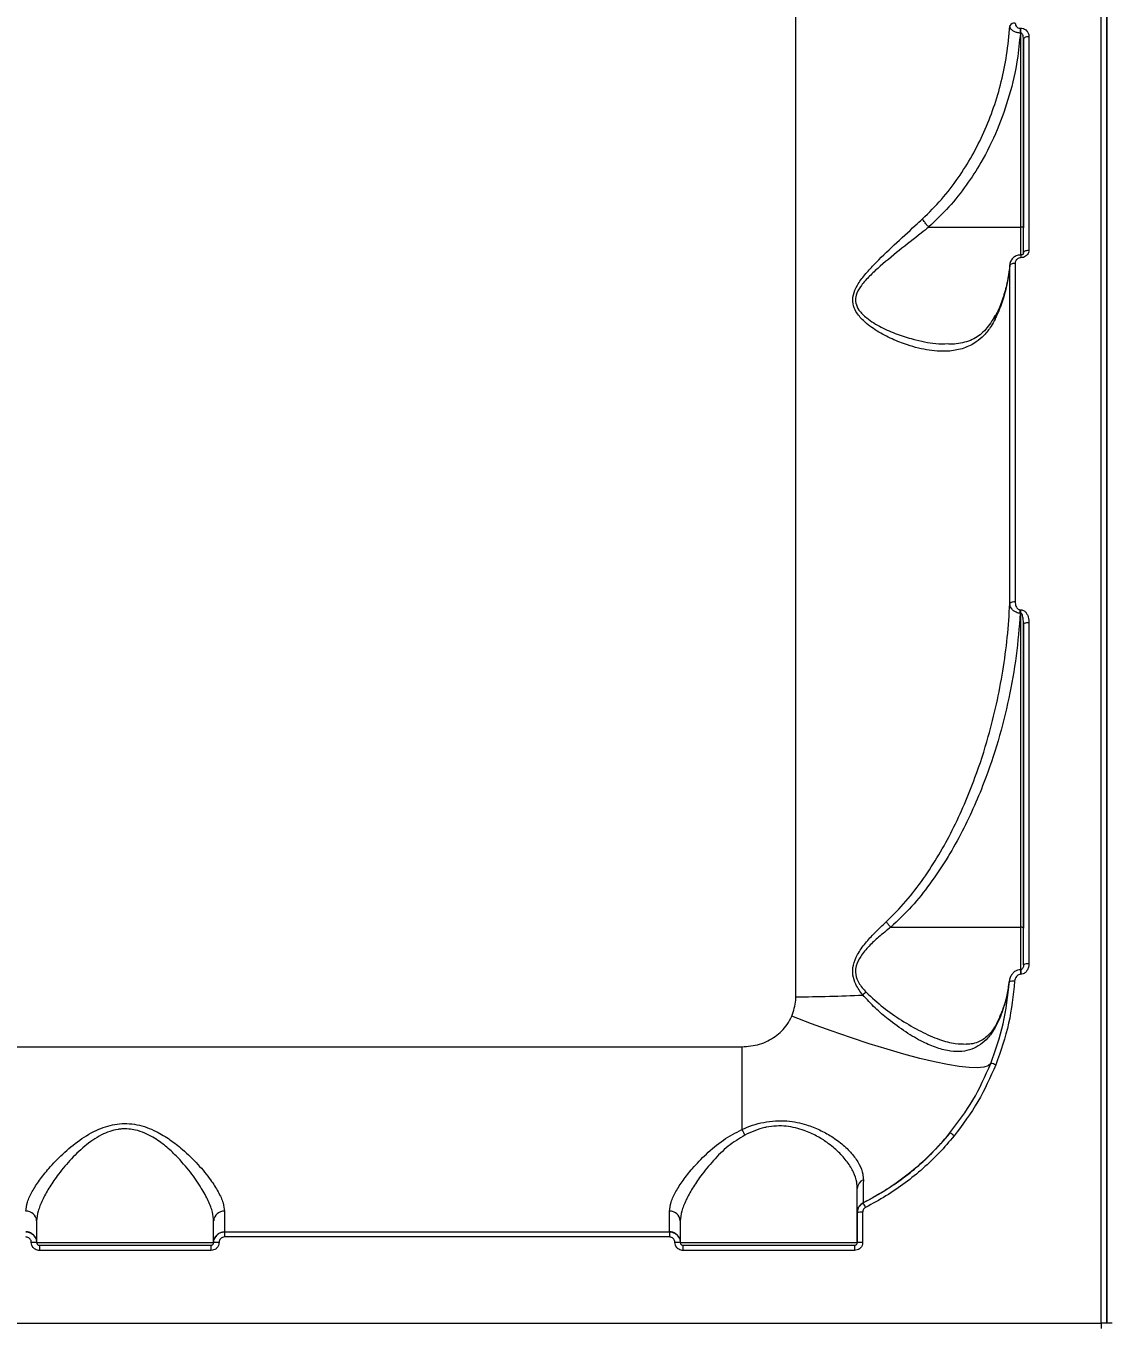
# Model space of a CAD drawing. Header units: millimetres. Extents: x -6431 to 4834, y -6422 to 4807.
# Drawn here: x 1677.2 to 1879.7, y -915.8 to -673.9 of the extents above; entities that cross this region are included whole.
import ezdxf

# ---------------------------------------------------------------- set-up
doc = ezdxf.new("R2010")
doc.units = ezdxf.units.MM
for name, color, linetype in [('DIKOM_ОБЪЕКТ', 7, 'Continuous'), ('DIKOM_РАЗМЕР_ЗОНА', 7, 'Continuous'), ('DIKOM_РАЗМЕР_ОБЪЕКТА', 7, 'Continuous')]:
    doc.layers.add(name, color=color, linetype=linetype)
doc.styles.add('style1', font='arial.ttf', dxfattribs={"width": 0.8})
doc.dimstyles.new('1-50', dxfattribs={"dimtxt": 300, "dimasz": 200, "dimexe": 100, "dimexo": 0, "dimgap": 100, "dimtad": 0, "dimdec": 0, "dimtxsty": 'style1', "dimcen": 0, "dimclrd": 7, "dimclre": 7, "dimadec": 1, "dimazin": 2, "dimtfac": 1, "dimtdec": 0, "dimtmove": 1, "dimatfit": 3, "dimfxl": 0, "dimlwd": 25, "dimlwe": 18, "dimarcsym": 0})

# ---------------------------------------------------------------- blocks, each defined once
blk = doc.blocks.new('*D13')
at = {"layer": 'Defpoints', "color": 0, "transparency": 16777216}
for p in [(-3965.6, 378.37), (3334.4, -1220.38), (3334.4, -3843.38)]:
    blk.add_point(p, dxfattribs=at)
at = {"layer": 'DIKOM_РАЗМЕР_ОБЪЕКТА', "color": 7, "lineweight": 18, "transparency": 16777216}
for p, q in [((-3965.6, 378.37), (-3965.6, -3943.38)), ((3334.4, -1220.38), (3334.4, -3943.38))]:
    blk.add_line(p, q, dxfattribs=at)
at = {"layer": 'DIKOM_РАЗМЕР_ОБЪЕКТА', "color": 7, "lineweight": 25, "transparency": 16777216}
for p, q in [((-3765.6, -3843.38), (-182.11, -3843.38)), ((3134.4, -3843.38), (731.83, -3843.38))]:
    blk.add_line(p, q, dxfattribs=at)
at = {"layer": 'DIKOM_РАЗМЕР_ОБЪЕКТА', "color": 7, "transparency": 16777216}
for points in [[(-3765.6, -3810.04), (-3765.6, -3876.71), (-3965.6, -3843.38)], [(3134.4, -3810.04), (3134.4, -3876.71), (3334.4, -3843.38)]]:
    blk.add_solid(points, dxfattribs=at)
at = {"layer": 'DIKOM_РАЗМЕР_ОБЪЕКТА', "color": 0, "transparency": 16777216, "insert": (274.86, -3843.38), "char_height": 300, "attachment_point": 5, "style": 'style1'}
blk.add_mtext('7300', dxfattribs=at)
blk = doc.blocks.new('*D16')
at = {"layer": 'Defpoints', "color": 0, "transparency": 16777216}
for p in [(-5966.57, 409.56), (4834.4, -963.9), (4834.4, -6224.88)]:
    blk.add_point(p, dxfattribs=at)
at = {"layer": 'DIKOM_РАЗМЕР_ЗОНА', "color": 7, "lineweight": 18, "transparency": 16777216}
for p, q in [((-5966.57, 409.56), (-5966.57, -6324.88)), ((4834.4, -963.9), (4834.4, -6324.88))]:
    blk.add_line(p, q, dxfattribs=at)
at = {"layer": 'DIKOM_РАЗМЕР_ЗОНА', "color": 7, "lineweight": 25, "transparency": 16777216}
for p, q in [((-5766.57, -6224.88), (924.42, -6224.88)), ((4634.4, -6224.88), (2004.2, -6224.88))]:
    blk.add_line(p, q, dxfattribs=at)
at = {"layer": 'DIKOM_РАЗМЕР_ЗОНА', "color": 7, "transparency": 16777216}
for points in [[(-5766.57, -6191.54), (-5766.57, -6258.21), (-5966.57, -6224.88)], [(4634.4, -6191.54), (4634.4, -6258.21), (4834.4, -6224.88)]]:
    blk.add_solid(points, dxfattribs=at)
at = {"layer": 'DIKOM_РАЗМЕР_ЗОНА', "color": 0, "transparency": 16777216, "insert": (1464.31, -6224.88), "char_height": 300, "attachment_point": 5, "style": 'style1'}
blk.add_mtext('10800', dxfattribs=at)

msp = doc.modelspace()

# ---------------------------------------------------------------- linework, layer by layer
at = {"layer": 'DIKOM_ОБЪЕКТ', "color": 7, "linetype": 'Continuous', "lineweight": 15}
for p, q in [((1862.61, -674.37), (1862.71, -674.37)), ((1862.61, -675.27), (1862.61, -674.37)), ((1862.71, -675.27), (1862.71, -674.37)), ((1862.71, -675.27), (1862.61, -675.27)), ((1862.71, -711.43), (1862.71, -675.27)), ((1863.21, -716.23), (1863.21, -676.46)), ((1863.21, -676.46), (1863.21, -711.59)), ((1864.21, -675.89), (1864.21, -715.75)), ((1878.71, -677.35), (1878.71, -678.35)), ((1878.71, -678.35), (1878.71, -696.35)), ((1845.55, -711.43), (1862.71, -711.43)), ((1862.71, -716.63), (1862.71, -711.43)), ((1863.21, -716.33), (1863.21, -712.28)), ((1878.71, -712.28), (1878.71, -714.53)), ((1878.71, -712.3), (1878.71, -721.26)), ((1878.71, -714.53), (1878.71, -721.28)), ((1861.65, -718.14), (1861.65, -781.31)), ((1862.71, -716.64), (1862.68, -716.64)), ((1862.68, -716.64), (1862.68, -717.17)), ((1862.71, -717.17), (1862.68, -717.17)), ((1862.71, -716.64), (1862.71, -717.17)), ((1863.21, -716.23), (1863.21, -716.2)), ((1860.65, -781.61), (1860.65, -718.58)), ((1849.11, -733.17), (1849.31, -733.18)), ((1878.71, -804.23), (1878.71, -738.89)), ((1862.59, -782.79), (1862.71, -782.79)), ((1862.59, -783.43), (1862.59, -782.79)), ((1862.71, -783.43), (1862.59, -783.43)), ((1862.71, -783.43), (1862.71, -782.79)), ((1862.71, -841.96), (1862.71, -783.43)), ((1863.21, -848.95), (1863.21, -785.47)), ((1863.21, -785.47), (1863.21, -842.12)), ((1864.21, -785.15), (1864.21, -848.79)), ((1878.71, -803.24), (1878.71, -804.24)), ((1878.71, -804.24), (1878.71, -822.24)), ((1838.46, -841.96), (1862.71, -841.96)), ((1862.71, -849.93), (1862.71, -841.96)), ((1878.71, -842.81), (1878.71, -845.06)), ((1878.71, -842.83), (1878.71, -851.79)), ((1878.71, -845.06), (1878.71, -851.81)), ((1862.71, -849.9), (1862.62, -849.9)), ((1862.62, -849.9), (1862.62, -850.75)), ((1862.71, -850.75), (1862.62, -850.75)), ((1862.71, -849.9), (1862.71, -850.75)), ((1863.21, -848.95), (1863.21, -848.92)), ((1860.53, -851.98), (1860.37, -853)), ((1460.71, -864.27), (1810.71, -864.27)), ((1810.71, -864.27), (1810.71, -879.68)), ((1878.71, -871.91), (1878.71, -891.86)), ((1878.71, -915.77), (1878.71, -873.08)), ((1679.21, -896.72), (1679.21, -900.77)), ((1679.21, -896.72), (1679.21, -900.77)), ((1714.21, -894.91), (1714.21, -898.77)), ((1797.21, -898.77), (1797.21, -894.91)), ((1799.21, -896.72), (1799.21, -900.77)), ((1799.21, -896.72), (1799.21, -900.77)), ((1832.21, -895.14), (1832.21, -900.77)), ((1832.21, -900.77), (1832.21, -895.15)), ((1833.21, -895.1), (1833.21, -900.73)), ((1714.21, -898.77), (1714.21, -899.72)), ((1714.21, -898.77), (1797.21, -898.77)), ((1797.21, -898.77), (1797.21, -899.72)), ((1679.21, -900.72), (1679.21, -900.72)), ((1679.21, -900.72), (1679.21, -900.77)), ((1679.21, -900.77), (1679.21, -900.77)), ((1679.71, -901.27), (1679.71, -902.23)), ((1679.71, -901.27), (1711.71, -901.27)), ((1711.71, -901.27), (1711.71, -902.23)), ((1797.21, -899.72), (1714.21, -899.72)), ((1799.21, -900.72), (1799.21, -900.72)), ((1799.21, -900.72), (1799.21, -900.77)), ((1799.21, -900.77), (1799.21, -900.77)), ((1799.71, -901.26), (1799.71, -902.23)), ((1799.71, -901.26), (1831.71, -901.26)), ((1831.71, -901.26), (1831.71, -902.23)), ((1711.71, -902.23), (1679.71, -902.23)), ((1831.71, -902.23), (1799.71, -902.23)), ((1393.71, -915.76), (1877.71, -915.76)), ((1877.71, -915.76), (1877.71, -916.77)), ((1878.71, -915.79), (1878.71, -915.76))]:
    msp.add_line(p, q, dxfattribs=at)
at = {"layer": 'DIKOM_ОБЪЕКТ', "color": 7, "linetype": 'Continuous', "lineweight": 15, "flags": 128}
for points in [[(1820.76, -854.92), (1820.76, -843.46), (1820.76, -832.06), (1820.76, -820.74), (1820.76, -809.51), (1820.76, -798.37), (1820.76, -787.35), (1820.76, -776.45), (1820.76, -765.68), (1820.76, -755.05), (1820.76, -744.58), (1820.76, -734.26), (1820.76, -724.11), (1820.76, -714.14), (1820.76, -704.36), (1820.76, -694.78), (1820.76, -685.4), (1820.76, -676.24), (1820.76, -667.3)], [(1877.71, -915.76), (1877.71, -903.58), (1877.71, -891.4), (1877.71, -879.24), (1877.71, -867.12), (1877.71, -855.04), (1877.71, -843.01), (1877.71, -831.04), (1877.71, -819.15), (1877.71, -807.34), (1877.71, -795.62), (1877.71, -784), (1877.71, -772.49), (1877.71, -761.11), (1877.71, -749.85), (1877.71, -738.74), (1877.71, -727.78), (1877.71, -716.97), (1877.71, -706.34), (1877.71, -695.88), (1877.71, -685.61), (1877.71, -675.53), (1877.71, -665.66)], [(1878.71, -666.26), (1878.71, -676.11), (1878.71, -686.16), (1878.71, -696.41), (1878.71, -706.84), (1878.71, -717.45), (1878.71, -728.23), (1878.71, -739.17), (1878.71, -750.25), (1878.71, -761.48), (1878.71, -772.84), (1878.71, -784.31), (1878.71, -795.91), (1878.71, -807.6), (1878.71, -819.38), (1878.71, -831.25), (1878.71, -843.19), (1878.71, -855.19), (1878.71, -867.24), (1878.71, -879.33), (1878.71, -891.46), (1878.71, -903.61), (1878.71, -915.76)], [(1878.71, -915.76), (1878.71, -903.61), (1878.71, -891.46), (1878.71, -879.33), (1878.71, -867.24), (1878.71, -855.19), (1878.71, -843.19), (1878.71, -831.25), (1878.71, -819.38), (1878.71, -807.6), (1878.71, -795.91), (1878.71, -784.31), (1878.71, -772.84), (1878.71, -761.48), (1878.71, -750.25), (1878.71, -739.17), (1878.71, -728.23), (1878.71, -717.45), (1878.71, -706.84), (1878.71, -696.41), (1878.71, -686.16), (1878.71, -676.11), (1878.71, -666.26)], [(1863.21, -676.46), (1863.23, -676.35), (1863.29, -676.24), (1863.38, -676.15), (1863.5, -676.06), (1863.65, -675.99), (1863.83, -675.93), (1864.02, -675.9), (1864.21, -675.89)], [(1863.21, -711.58), (1863.2, -711.56), (1863.17, -711.53), (1863.13, -711.5), (1863.06, -711.47), (1862.99, -711.45), (1862.9, -711.44), (1862.81, -711.43), (1862.71, -711.43)], [(1863.21, -716.23), (1863.23, -716.14), (1863.29, -716.05), (1863.38, -715.96), (1863.5, -715.89), (1863.65, -715.83), (1863.83, -715.79), (1864.02, -715.76), (1864.21, -715.75)], [(1860.65, -718.58), (1860.68, -718.49), (1860.75, -718.41), (1860.85, -718.33), (1860.97, -718.27), (1861.12, -718.21), (1861.28, -718.17), (1861.46, -718.15), (1861.65, -718.14)], [(1878.71, -752.72), (1878.71, -754.27), (1878.71, -755.59), (1878.71, -756.61), (1878.71, -757.32), (1878.71, -757.68), (1878.71, -757.68), (1878.71, -757.32), (1878.71, -756.61), (1878.71, -755.59), (1878.71, -754.28), (1878.71, -752.73), (1878.71, -751), (1878.71, -749.15), (1878.71, -747.25), (1878.71, -745.37), (1878.71, -743.57), (1878.71, -741.93), (1878.71, -740.49), (1878.71, -739.31), (1878.71, -738.44), (1878.71, -737.91), (1878.71, -737.73), (1878.71, -737.91), (1878.71, -738.44), (1878.71, -739.31), (1878.71, -740.49), (1878.71, -741.92), (1878.71, -743.57), (1878.71, -745.37), (1878.71, -747.25), (1878.71, -749.15), (1878.71, -751), (1878.71, -752.72)], [(1863.21, -785.47), (1863.23, -785.41), (1863.29, -785.35), (1863.38, -785.29), (1863.5, -785.25), (1863.65, -785.21), (1863.83, -785.18), (1864.02, -785.16), (1864.21, -785.15)], [(1863.21, -842.12), (1863.2, -842.09), (1863.17, -842.06), (1863.13, -842.03), (1863.06, -842.01), (1862.99, -841.99), (1862.9, -841.97), (1862.81, -841.96), (1862.71, -841.96)], [(1863.21, -849), (1863.21, -848.78), (1863.21, -847.52), (1863.21, -846.25), (1863.21, -845.06), (1863.21, -844.05), (1863.21, -843.31), (1863.21, -842.89), (1863.21, -842.81)], [(1857.1, -867.38), (1856.63, -867.8), (1855.79, -868.06), (1854.59, -868.17), (1853.06, -868.13), (1851.2, -867.93), (1849.03, -867.57), (1846.58, -867.07), (1843.86, -866.43), (1840.91, -865.64), (1837.75, -864.73), (1834.41, -863.69), (1830.94, -862.55), (1827.35, -861.3), (1823.69, -859.97), (1820, -858.57)], [(1712.21, -900.77), (1712.21, -900.7), (1712.21, -900.51), (1712.21, -900.19), (1712.21, -899.74), (1712.21, -899.17), (1712.21, -898.47), (1712.21, -897.65), (1712.21, -896.72)], [(1679.21, -900.77), (1679.39, -900.77), (1679.94, -900.77), (1680.84, -900.77), (1682.08, -900.77), (1683.61, -900.77), (1685.42, -900.77), (1687.46, -900.77), (1689.68, -900.77), (1692.04, -900.77), (1694.48, -900.77), (1696.94, -900.77), (1699.38, -900.77), (1701.74, -900.77), (1703.96, -900.77), (1706, -900.77), (1707.81, -900.77), (1709.34, -900.77), (1710.58, -900.77), (1711.48, -900.77), (1712.03, -900.77), (1712.21, -900.77)], [(1799.21, -900.77), (1799.39, -900.77), (1799.94, -900.77), (1800.84, -900.77), (1802.08, -900.77), (1803.62, -900.77), (1805.42, -900.77), (1807.46, -900.77), (1809.68, -900.77), (1812.04, -900.77), (1814.48, -900.77), (1816.94, -900.77), (1819.38, -900.77), (1821.74, -900.77), (1823.96, -900.77), (1826, -900.77), (1827.81, -900.77), (1829.34, -900.77), (1830.58, -900.77), (1831.48, -900.77), (1832.03, -900.77), (1832.21, -900.77)]]:
    msp.add_lwpolyline(points, dxfattribs=at)
at = {"layer": 'DIKOM_ОБЪЕКТ', "color": 7, "linetype": 'Continuous', "lineweight": 15}
for centre, radius, start, end in [((1861.5, -674.32), 0.929, 80.7156, 155.8876), ((1861.45, -782.45), 1.16, 79.9365, 133.4457), ((1863.97, -850.46), 1.68, 81.6975, 116.704), ((1861.2, -853.99), 1.97, 79.8964, 109.2945), ((1820.88, -618.62), 236.31, 269.9714, 272.9981), ((1837.39, -859.01), 6.06, 125.6328, 133.2815), ((1856.95, -869.75), 2.38, 62.9065, 86.2596), ((1804.34, -883.63), 7.5, 22.8439, 31.8385), ((1847.86, -883.46), 3.54, 47.1811, 62.5823), ((1833.97, -890.72), 1.76, 111.1463, 178.1654), ((1834.21, -895.15), 2, 116.8738, 180.0026), ((1825.17, -898.3), 9.52, 25.4713, 31.207), ((1677.3, -896.82), 1.91, 3.0351, 92.7547), ((1714.12, -896.82), 1.91, 87.2453, 176.9649), ((1797.3, -896.82), 1.91, 3.0463, 92.7503), ((1832.96, -899.97), 4.87, 87.0664, 98.8574), ((1677.21, -900.76), 2, 21.4789, 90.0134), ((1714.21, -900.77), 2, 90.0133, 162.7617), ((1797.21, -900.76), 2, 21.4731, 90.0192), ((1678.46, -907.27), 6.55, 83.4256, 92.1912), ((1712.96, -907.28), 6.55, 87.8119, 96.5702), ((1798.46, -907.28), 6.55, 83.4298, 92.1881), ((1832.96, -907.27), 6.55, 87.8088, 96.5744), ((1877.97, -1010.78), 95.01, 89.5551, 90.158), ((1879.45, -1010.74), 94.98, 89.8418, 90.445)]:
    msp.add_arc(centre, radius, start, end, dxfattribs=at)
for points, knots in [([(1844.37, -709.92), (1845.57, -708.73), (1848, -706.34), (1851.05, -702.35), (1853.69, -698.14), (1855.89, -693.75), (1857.71, -689.13), (1859.13, -684.33), (1860.18, -679.24), (1860.49, -675.76), (1860.65, -673.94)], [0, 0, 0, 0, 0.123686, 0.248895, 0.368956, 0.490743, 0.612546, 0.738057, 0.863571, 1, 1, 1, 1]), ([(1862.61, -675.27), (1862.51, -675.26), (1862.21, -675.24), (1861.72, -675.12), (1861.19, -674.86), (1860.8, -674.48), (1860.67, -674.15), (1860.66, -673.97), (1860.65, -673.94)], [0, 0, 0, 0, 0.089177, 0.293626, 0.489582, 0.716354, 0.954575, 1, 1, 1, 1]), ([(1861.65, -673.4), (1861.67, -673.54), (1861.69, -673.79), (1861.9, -674.09), (1862.16, -674.28), (1862.41, -674.36), (1862.56, -674.37), (1862.61, -674.37)], [0, 0, 0, 0, 0.302588, 0.534693, 0.72553, 0.917159, 1, 1, 1, 1]), ([(1862.71, -674.37), (1862.78, -674.37), (1863.02, -674.38), (1863.42, -674.52), (1863.83, -674.83), (1864.14, -675.3), (1864.19, -675.68), (1864.21, -675.89)], [0, 0, 0, 0, 0.079667, 0.275737, 0.470762, 0.710542, 1, 1, 1, 1]), ([(1862.61, -675.27), (1862.44, -676.93), (1862.06, -680.83), (1860.67, -686.89), (1858.42, -693.32), (1855.66, -698.91), (1852.57, -703.7), (1849.36, -707.77), (1846.82, -710.21), (1845.55, -711.42)], [0, 0, 0, 0, 0.12341, 0.290339, 0.457786, 0.624612, 0.746547, 0.873295, 1, 1, 1, 1]), ([(1863.21, -676.46), (1863.2, -676.3), (1863.19, -676.02), (1863.09, -675.66), (1862.98, -675.44), (1862.87, -675.33), (1862.79, -675.28), (1862.73, -675.27), (1862.71, -675.27)], [0, 0, 0, 0, 0.35093, 0.618253, 0.802882, 0.879325, 0.949245, 1, 1, 1, 1]), ([(1857.89, -728.58), (1857.65, -729.04), (1857.06, -730.18), (1855.89, -731.64), (1854.23, -733.08), (1852.09, -734.12), (1849.16, -734.7), (1845.62, -734.54), (1841.98, -733.62), (1838.68, -732.36), (1835.86, -730.9), (1833.54, -729.17), (1831.99, -727.42), (1831.3, -725.75), (1831.37, -724.01), (1832.22, -722.16), (1833.59, -720.31), (1835.91, -717.8), (1839.08, -714.74), (1842.18, -711.93), (1843.92, -710.33), (1844.37, -709.92)], [0, 0, 0, 0, 0.031142, 0.075916, 0.120718, 0.182985, 0.245348, 0.331385, 0.417554, 0.477806, 0.538166, 0.598113, 0.638406, 0.667099, 0.696208, 0.728673, 0.767249, 0.805992, 0.888587, 0.97125, 1, 1, 1, 1]), ([(1845.55, -711.42), (1845.39, -711.26), (1845.08, -710.94), (1844.71, -710.46), (1844.48, -710.12), (1844.4, -709.97), (1844.37, -709.92)], [0, 0, 0, 0, 0.325307, 0.650544, 0.892523, 1, 1, 1, 1]), ([(1845.55, -711.43), (1845.08, -711.8), (1843.26, -713.24), (1840.02, -715.77), (1836.7, -718.52), (1834.26, -720.76), (1832.82, -722.41), (1831.95, -724), (1831.85, -725.07), (1832.01, -726.01), (1832.57, -727.14), (1834.23, -728.68), (1836.65, -730.2), (1839.61, -731.46), (1843.05, -732.5), (1846.27, -733.23), (1848.36, -733.19), (1849.11, -733.17)], [0, 0, 0, 0, 0.041065, 0.158302, 0.275443, 0.328816, 0.381918, 0.42459, 0.455839, 0.462006, 0.499416, 0.553917, 0.638431, 0.723507, 0.80846, 0.931256, 1, 1, 1, 1]), ([(1845.55, -711.42), (1845.55, -711.42), (1845.55, -711.42), (1845.55, -711.43), (1845.55, -711.43), (1845.55, -711.43)], [0, 0, 0, 0, 0.263034, 0.670855, 1, 1, 1, 1]), ([(1864.21, -715.75), (1864.2, -715.89), (1864.17, -716.17), (1863.96, -716.58), (1863.62, -716.9), (1863.19, -717.12), (1862.87, -717.15), (1862.71, -717.17)], [0, 0, 0, 0, 0.189028, 0.404545, 0.606892, 0.803372, 1, 1, 1, 1]), ([(1862.68, -716.66), (1862.63, -716.65), (1862.35, -716.63), (1861.81, -716.79), (1861.18, -717.21), (1860.78, -717.84), (1860.6, -718.35), (1860.65, -718.61), (1860.65, -718.61)], [0, 0, 0, 0, 0.041942, 0.271779, 0.507308, 0.748582, 0.994469, 1, 1, 1, 1]), ([(1862.68, -717.17), (1862.57, -717.18), (1862.35, -717.2), (1862.06, -717.35), (1861.83, -717.57), (1861.68, -717.85), (1861.66, -718.05), (1861.65, -718.14)], [0, 0, 0, 0, 0.195124, 0.390122, 0.593283, 0.811086, 1, 1, 1, 1]), ([(1863.19, -716.26), (1863.19, -716.31), (1863.19, -716.39), (1863.08, -716.52), (1862.95, -716.6), (1862.82, -716.64), (1862.7, -716.65), (1862.63, -716.64), (1862.6, -716.63)], [0, 0, 0, 0, 0.305218, 0.539162, 0.695779, 0.815742, 0.92171, 1, 1, 1, 1]), ([(1860.65, -718.58), (1860.43, -720.16), (1860.01, -723.28), (1858.82, -726.59), (1858.02, -728.3), (1857.89, -728.58)], [0, 0, 0, 0, 0.466532, 0.915009, 1, 1, 1, 1]), ([(1860.65, -718.46), (1860.64, -718.54), (1860.6, -719.58), (1860.23, -721.56), (1859.49, -724.37), (1858.71, -726.54), (1858.08, -727.73), (1857.92, -728.03)], [0, 0, 0, 0, 0.025569, 0.317701, 0.609849, 0.901184, 1, 1, 1, 1]), ([(1857.84, -727.92), (1857.79, -728.01), (1857.51, -728.65), (1856.86, -729.63), (1855.91, -730.82), (1854.83, -731.77), (1853.66, -732.47), (1852.24, -732.95), (1850.78, -733.25), (1849.76, -733.27), (1849.29, -733.28)], [0, 0, 0, 0, 0.02265, 0.155391, 0.291781, 0.431734, 0.575705, 0.727141, 0.875509, 1, 1, 1, 1]), ([(1857.89, -728.58), (1857.89, -728.56), (1857.86, -728.39), (1857.86, -728.2), (1857.95, -728.08), (1857.97, -728.06)], [0, 0, 0, 0, 0.105191, 0.848991, 1, 1, 1, 1]), ([(1837.61, -840.96), (1838.87, -839.71), (1841.39, -837.19), (1844.59, -832.95), (1847.46, -828.51), (1850.84, -822.29), (1853.99, -814.94), (1856.55, -807.02), (1858.22, -800.37), (1859.4, -794.19), (1860.26, -787.93), (1860.52, -783.72), (1860.65, -781.61)], [0, 0, 0, 0, 0.080302, 0.161566, 0.242141, 0.322739, 0.486605, 0.610398, 0.70721, 0.804024, 0.902014, 1, 1, 1, 1]), ([(1862.59, -783.43), (1862.37, -786.08), (1861.95, -791.4), (1860.54, -799.35), (1858.56, -807.25), (1855.68, -815.79), (1852.37, -823.18), (1848.83, -829.42), (1845.8, -833.91), (1842.42, -838.18), (1839.78, -840.69), (1838.45, -841.96)], [0, 0, 0, 0, 0.124577, 0.249156, 0.376417, 0.503665, 0.667721, 0.751086, 0.834427, 0.916782, 1, 1, 1, 1]), ([(1862.59, -783.43), (1862.46, -783.42), (1862.19, -783.4), (1861.76, -783.25), (1861.32, -782.99), (1860.91, -782.54), (1860.69, -782.05), (1860.66, -781.72), (1860.65, -781.61)], [0, 0, 0, 0, 0.113274, 0.247097, 0.420388, 0.607358, 0.880117, 1, 1, 1, 1]), ([(1861.65, -781.31), (1861.67, -781.59), (1861.71, -781.99), (1861.95, -782.44), (1862.17, -782.65), (1862.39, -782.77), (1862.53, -782.78), (1862.59, -782.79)], [0, 0, 0, 0, 0.437077, 0.628867, 0.790915, 0.90607, 1, 1, 1, 1]), ([(1862.71, -782.79), (1862.81, -782.8), (1863.03, -782.82), (1863.38, -783.01), (1863.73, -783.36), (1864.08, -784.03), (1864.2, -784.67), (1864.21, -785.1), (1864.21, -785.15)], [0, 0, 0, 0, 0.092807, 0.20619, 0.369282, 0.572424, 0.94716, 1, 1, 1, 1]), ([(1863.21, -785.47), (1863.2, -785.1), (1863.18, -784.58), (1863.06, -783.95), (1862.95, -783.64), (1862.84, -783.49), (1862.77, -783.44), (1862.73, -783.43), (1862.71, -783.43), (1862.71, -783.43)], [0, 0, 0, 0, 0.502868, 0.721952, 0.872205, 0.951465, 0.975753, 0.996182, 1, 1, 1, 1]), ([(1833.24, -854.6), (1832.76, -853.96), (1831.94, -852.85), (1831.29, -850.9), (1831.39, -848.93), (1832.27, -846.89), (1833.7, -844.91), (1835.54, -842.9), (1836.89, -841.64), (1837.61, -840.96)], [0, 0, 0, 0, 0.150784, 0.262532, 0.375811, 0.504342, 0.659842, 0.816015, 1, 1, 1, 1]), ([(1838.45, -841.96), (1838.3, -841.8), (1838.03, -841.5), (1837.76, -841.16), (1837.64, -840.99), (1837.61, -840.96)], [0, 0, 0, 0, 0.4994, 0.907308, 1, 1, 1, 1]), ([(1838.46, -841.96), (1837.7, -842.57), (1836.3, -843.68), (1834.37, -845.46), (1832.88, -847.21), (1831.98, -848.93), (1831.85, -850.14), (1831.98, -851.22), (1832.51, -852.57), (1833.37, -853.53), (1833.86, -854.09)], [0, 0, 0, 0, 0.192064, 0.351181, 0.509486, 0.634433, 0.718647, 0.742085, 0.849593, 1, 1, 1, 1]), ([(1838.45, -841.96), (1838.45, -841.96), (1838.46, -841.96), (1838.46, -841.96), (1838.46, -841.96), (1838.46, -841.96)], [0, 0, 0, 0, 0.299655, 0.671899, 1, 1, 1, 1]), ([(1864.21, -848.79), (1864.2, -848.99), (1864.16, -849.44), (1863.91, -850.03), (1863.53, -850.46), (1863.13, -850.7), (1862.85, -850.73), (1862.71, -850.75)], [0, 0, 0, 0, 0.226794, 0.491993, 0.695961, 0.84775, 1, 1, 1, 1]), ([(1862.62, -849.92), (1862.45, -849.93), (1862.06, -849.95), (1861.52, -850.23), (1861.04, -850.7), (1860.68, -851.35), (1860.54, -851.92), (1860.54, -852.25), (1860.54, -852.3)], [0, 0, 0, 0, 0.148728, 0.324984, 0.508504, 0.718367, 0.956372, 1, 1, 1, 1]), ([(1862.62, -850.75), (1862.56, -850.75), (1862.4, -850.76), (1862.13, -850.89), (1861.84, -851.15), (1861.62, -851.56), (1861.57, -851.89), (1861.54, -852.05)], [0, 0, 0, 0, 0.10333, 0.262462, 0.46113, 0.728165, 1, 1, 1, 1]), ([(1863.21, -848.95), (1863.21, -848.96), (1863.22, -849.16), (1863.14, -849.47), (1862.96, -849.76), (1862.82, -849.88), (1862.74, -849.9), (1862.7, -849.9), (1862.68, -849.9), (1862.67, -849.9)], [0, 0, 0, 0, 0.027843, 0.498755, 0.763278, 0.896154, 0.94891, 0.981325, 1, 1, 1, 1]), ([(1857.1, -867.38), (1857.97, -864.93), (1859.73, -859.98), (1860.27, -854.77), (1860.55, -852.13)], [0, 0, 0, 0, 0.49374, 1, 1, 1, 1]), ([(1861.54, -852.05), (1861.27, -854.68), (1860.72, -860), (1858.93, -865.07), (1858.03, -867.64)], [0, 0, 0, 0, 0.493793, 1, 1, 1, 1]), ([(1860.55, -852.13), (1860.36, -853.29), (1859.99, -855.63), (1859.15, -857.89), (1858.72, -859.02)], [0, 0, 0, 0, 0.497314, 1, 1, 1, 1]), ([(1860.37, -853), (1860.31, -853.41), (1860.11, -854.76), (1859.58, -856.66), (1858.98, -858.12), (1858.75, -858.68)], [0, 0, 0, 0, 0.213801, 0.699123, 1, 1, 1, 1]), ([(1820, -858.57), (1820.33, -857.58), (1820.69, -856.5), (1820.76, -855.26), (1820.76, -855.04), (1820.76, -854.92)], [0, 0, 0, 0, 0.821747, 0.907866, 1, 1, 1, 1]), ([(1858.72, -859.02), (1858.41, -859.71), (1857.77, -861.08), (1856.56, -862.69), (1855.18, -863.92), (1853.55, -864.78), (1851.7, -865.19), (1849.53, -865.13), (1847.11, -864.54), (1844.31, -863.35), (1841.25, -861.58), (1838.26, -859.38), (1835.51, -857.09), (1833.99, -855.43), (1833.24, -854.6)], [0, 0, 0, 0, 0.067771, 0.13557, 0.206321, 0.277107, 0.35689, 0.436719, 0.528956, 0.621245, 0.729147, 0.837084, 0.918595, 1, 1, 1, 1]), ([(1833.86, -854.09), (1834.92, -855.07), (1837.04, -857.05), (1840.56, -859.41), (1844.07, -861.48), (1847.43, -862.92), (1850.26, -863.73), (1851.84, -863.74), (1852.51, -863.74)], [0, 0, 0, 0, 0.172485, 0.345307, 0.531618, 0.717824, 0.880417, 1, 1, 1, 1]), ([(1810.71, -864.27), (1811.82, -864.17), (1814.03, -863.98), (1816.98, -862.46), (1818.99, -860.54), (1819.73, -859.08), (1820, -858.57)], [0, 0, 0, 0, 0.288566, 0.571637, 0.847038, 1, 1, 1, 1]), ([(1858.78, -858.68), (1858.58, -859.14), (1858.16, -860.08), (1857.4, -861.23), (1856.57, -862.2), (1855.67, -862.93), (1854.64, -863.46), (1853.6, -863.76), (1852.82, -863.78), (1852.5, -863.79)], [0, 0, 0, 0, 0.127157, 0.261852, 0.403519, 0.549431, 0.704784, 0.879622, 1, 1, 1, 1]), ([(1858.79, -858.7), (1858.78, -858.72), (1858.73, -858.8), (1858.72, -858.92), (1858.72, -859.01), (1858.72, -859.02)], [0, 0, 0, 0, 0.227365, 0.858326, 1, 1, 1, 1]), ([(1849.49, -880.32), (1850.99, -878.33), (1854.03, -874.3), (1856.07, -869.71), (1857.1, -867.38)], [0, 0, 0, 0, 0.494165, 1, 1, 1, 1]), ([(1858.03, -867.64), (1857, -869.96), (1854.92, -874.66), (1851.83, -878.78), (1850.27, -880.87)], [0, 0, 0, 0, 0.494171, 1, 1, 1, 1]), ([(1677.21, -894.91), (1677.27, -894.37), (1677.4, -893.26), (1678.32, -891.28), (1679.67, -889.15), (1681.55, -886.79), (1684.01, -884.21), (1687.08, -881.64), (1690.5, -879.6), (1693.61, -878.65), (1696.06, -878.52), (1697.93, -878.74), (1699.77, -879.26), (1701.88, -880.17), (1704.13, -881.56), (1706.77, -883.64), (1709.38, -886.21), (1711.59, -888.91), (1713.13, -891.33), (1714.04, -893.32), (1714.16, -894.41), (1714.21, -894.91)], [0, 0, 0, 0, 0.054582, 0.111031, 0.165946, 0.222014, 0.289072, 0.357962, 0.422674, 0.477403, 0.50475, 0.533099, 0.562354, 0.592383, 0.639889, 0.688585, 0.759283, 0.83206, 0.890159, 0.949868, 1, 1, 1, 1]), ([(1712.21, -896.72), (1712.16, -896.19), (1712.06, -895.06), (1711.26, -892.98), (1709.9, -890.46), (1707.93, -887.62), (1705.64, -884.95), (1703.26, -882.73), (1701.27, -881.28), (1699.36, -880.3), (1697.43, -879.64), (1695.7, -879.5), (1694.08, -879.69), (1692.79, -880.02), (1690.6, -880.96), (1688.01, -882.8), (1685.28, -885.48), (1683.1, -888.16), (1681.41, -890.66), (1680.22, -892.87), (1679.39, -894.95), (1679.27, -896.12), (1679.21, -896.72)], [0, 0, 0, 0, 0.050715, 0.109916, 0.170724, 0.242652, 0.316474, 0.363749, 0.411988, 0.440045, 0.468859, 0.510098, 0.521085, 0.546817, 0.573408, 0.636933, 0.704613, 0.77415, 0.830252, 0.887329, 0.94288, 1, 1, 1, 1]), ([(1797.21, -894.91), (1797.27, -894.37), (1797.4, -893.26), (1798.32, -891.28), (1799.67, -889.16), (1801.54, -886.79), (1804.02, -884.22), (1807.03, -881.61), (1809.52, -880.3), (1810.71, -879.68)], [0, 0, 0, 0, 0.129539, 0.263507, 0.393834, 0.526893, 0.686044, 0.849532, 1, 1, 1, 1]), ([(1810.71, -879.68), (1811.36, -879.4), (1812.66, -878.86), (1814.76, -878.3), (1816.93, -878.01), (1819.68, -878.04), (1822.53, -878.65), (1825.23, -879.73), (1827.56, -881.01), (1829.67, -882.57), (1831.44, -884.36), (1832.66, -886.18), (1833.26, -887.77), (1833.31, -888.72), (1833.34, -889.08)], [0, 0, 0, 0, 0.061055, 0.122041, 0.18362, 0.245186, 0.354854, 0.436921, 0.519095, 0.622817, 0.726597, 0.831089, 0.935577, 1, 1, 1, 1]), ([(1832.21, -890.67), (1832.19, -890.29), (1832.13, -889.3), (1831.57, -887.64), (1830.43, -885.74), (1828.78, -883.86), (1826.83, -882.22), (1824.66, -880.85), (1822.16, -879.7), (1819.56, -879.05), (1817.12, -878.99), (1815.78, -879.16), (1814.42, -879.45), (1813.04, -879.87), (1811.85, -880.43), (1811.25, -880.72)], [0, 0, 0, 0, 0.06539, 0.170369, 0.277942, 0.381813, 0.488416, 0.569564, 0.652794, 0.76042, 0.815164, 0.871887, 0.880046, 0.939202, 1, 1, 1, 1]), ([(1811.25, -880.72), (1810.18, -881.39), (1807.96, -882.77), (1805.29, -885.49), (1803.1, -888.16), (1801.42, -890.66), (1800.22, -892.87), (1799.39, -894.95), (1799.27, -896.12), (1799.21, -896.72)], [0, 0, 0, 0, 0.146374, 0.305498, 0.46899, 0.600895, 0.735093, 0.865702, 1, 1, 1, 1]), ([(1849.49, -880.32), (1848.3, -881.69), (1845.91, -884.45), (1841.9, -887.95), (1837.71, -890.98), (1834.78, -892.57), (1833.31, -893.37)], [0, 0, 0, 0, 0.259847, 0.522836, 0.760223, 1, 1, 1, 1]), ([(1833.31, -893.37), (1835.71, -892.01), (1839.36, -889.95), (1843.71, -886.4), (1846.78, -883.5), (1848.6, -881.37), (1849.49, -880.32)], [0, 0, 0, 0, 0.395169, 0.598673, 0.802168, 1, 1, 1, 1]), ([(1850.27, -880.87), (1849.36, -881.94), (1847.53, -884.08), (1844.46, -887), (1841.15, -889.69), (1837.59, -892.14), (1835.04, -893.52), (1833.76, -894.21)], [0, 0, 0, 0, 0.197832, 0.395499, 0.593165, 0.796581, 1, 1, 1, 1]), ([(1833.34, -889.08), (1833.33, -889.95), (1833.32, -891.71), (1833.31, -892.94), (1833.31, -893.34), (1833.31, -893.36), (1833.31, -893.37)], [0, 0, 0, 0, 0.341497, 0.692997, 0.918012, 1, 1, 1, 1]), ([(1832.21, -895.15), (1832.21, -895.07), (1832.21, -894.88), (1832.21, -893.42), (1832.21, -891.59), (1832.21, -890.67)], [0, 0, 0, 0, 0.306973, 0.64847, 1, 1, 1, 1]), ([(1832.21, -895.15), (1832.21, -895.09), (1832.22, -894.81), (1832.36, -894.31), (1832.73, -893.73), (1833.12, -893.49), (1833.31, -893.37)], [0, 0, 0, 0, 0.081918, 0.388067, 0.693988, 1, 1, 1, 1]), ([(1833.76, -894.21), (1833.66, -894.27), (1833.47, -894.39), (1833.28, -894.68), (1833.22, -894.93), (1833.21, -895.07), (1833.21, -895.1)], [0, 0, 0, 0, 0.30576, 0.611605, 0.917982, 1, 1, 1, 1]), ([(1677.21, -898.77), (1677.36, -898.77), (1677.73, -898.8), (1678.29, -899.04), (1678.8, -899.49), (1679.14, -900.09), (1679.19, -900.54), (1679.21, -900.77)], [0, 0, 0, 0, 0.14072, 0.355416, 0.570307, 0.785177, 1, 1, 1, 1]), ([(1712.21, -900.77), (1712.22, -900.62), (1712.24, -900.25), (1712.48, -899.68), (1712.94, -899.18), (1713.54, -898.83), (1713.99, -898.79), (1714.21, -898.77)], [0, 0, 0, 0, 0.141707, 0.356396, 0.570969, 0.785457, 1, 1, 1, 1]), ([(1797.21, -898.77), (1797.36, -898.77), (1797.73, -898.8), (1798.29, -899.04), (1798.8, -899.49), (1799.14, -900.09), (1799.19, -900.54), (1799.21, -900.77)], [0, 0, 0, 0, 0.140716, 0.355477, 0.570306, 0.785169, 1, 1, 1, 1]), ([(1678.21, -900.73), (1678.2, -900.61), (1678.18, -900.39), (1678, -900.09), (1677.75, -899.86), (1677.47, -899.74), (1677.28, -899.73), (1677.21, -899.72)], [0, 0, 0, 0, 0.215164, 0.430177, 0.64507, 0.859557, 1, 1, 1, 1]), ([(1679.71, -902.23), (1679.6, -902.22), (1679.32, -902.2), (1678.9, -902.02), (1678.52, -901.68), (1678.26, -901.23), (1678.23, -900.9), (1678.21, -900.73)], [0, 0, 0, 0, 0.140599, 0.355039, 0.569866, 0.78487, 1, 1, 1, 1]), ([(1679.21, -900.77), (1679.22, -900.82), (1679.23, -900.93), (1679.31, -901.08), (1679.44, -901.2), (1679.58, -901.26), (1679.67, -901.26), (1679.71, -901.27)], [0, 0, 0, 0, 0.215525, 0.430679, 0.645474, 0.8596, 1, 1, 1, 1]), ([(1713.21, -900.73), (1713.2, -900.84), (1713.18, -901.12), (1713, -901.54), (1712.67, -901.92), (1712.22, -902.18), (1711.88, -902.21), (1711.71, -902.23)], [0, 0, 0, 0, 0.141822, 0.356731, 0.571291, 0.78567, 1, 1, 1, 1]), ([(1711.71, -901.27), (1711.77, -901.26), (1711.88, -901.25), (1712.03, -901.16), (1712.14, -901.04), (1712.2, -900.89), (1712.21, -900.8), (1712.21, -900.77)], [0, 0, 0, 0, 0.214016, 0.428291, 0.642744, 0.857835, 1, 1, 1, 1]), ([(1714.21, -899.72), (1714.1, -899.74), (1713.87, -899.76), (1713.57, -899.93), (1713.35, -900.18), (1713.23, -900.47), (1713.22, -900.65), (1713.21, -900.73)], [0, 0, 0, 0, 0.214318, 0.428625, 0.643152, 0.858088, 1, 1, 1, 1]), ([(1798.21, -900.73), (1798.2, -900.61), (1798.18, -900.39), (1798, -900.09), (1797.75, -899.86), (1797.47, -899.74), (1797.28, -899.73), (1797.21, -899.72)], [0, 0, 0, 0, 0.21512, 0.430188, 0.644949, 0.859418, 1, 1, 1, 1]), ([(1799.71, -902.23), (1799.6, -902.22), (1799.32, -902.2), (1798.9, -902.02), (1798.52, -901.68), (1798.26, -901.23), (1798.23, -900.9), (1798.21, -900.73)], [0, 0, 0, 0, 0.140589, 0.355109, 0.569845, 0.784885, 1, 1, 1, 1]), ([(1799.21, -900.77), (1799.22, -900.82), (1799.23, -900.93), (1799.31, -901.08), (1799.44, -901.2), (1799.58, -901.26), (1799.67, -901.26), (1799.71, -901.26)], [0, 0, 0, 0, 0.215445, 0.430718, 0.645257, 0.859635, 1, 1, 1, 1]), ([(1833.21, -900.73), (1833.2, -900.84), (1833.18, -901.12), (1833, -901.54), (1832.67, -901.92), (1832.22, -902.18), (1831.88, -902.21), (1831.71, -902.23)], [0, 0, 0, 0, 0.141817, 0.356735, 0.571372, 0.785761, 1, 1, 1, 1]), ([(1831.71, -901.26), (1831.77, -901.26), (1831.88, -901.25), (1832.03, -901.16), (1832.14, -901.04), (1832.2, -900.89), (1832.21, -900.8), (1832.21, -900.77)], [0, 0, 0, 0, 0.213753, 0.428091, 0.642606, 0.85776, 1, 1, 1, 1])]:
    msp.add_open_spline(points, degree=3, knots=knots, dxfattribs=at)

# ---------------------------------------------------------------- dimensions: what is measured, and where the dimension line sits
at = {"layer": 'DIKOM_РАЗМЕР_ЗОНА'}
dim = msp.add_linear_dim(base=(4834.4, -6224.88), p1=(-5966.57, 409.56), p2=(4834.4, -963.9), text='10800', dimstyle='1-50', override={"dimscale": 1, "dimtix": 0, "dimtofl": 1, "dimtmove": 1, "dimatfit": 3}, dxfattribs=at)
dim.commit()
dim.dimension.update_dxf_attribs({"geometry": '*D16', "text_midpoint": (1464.31, -6224.88), "dimtype": 160})
at = {"layer": 'DIKOM_РАЗМЕР_ОБЪЕКТА'}
dim = msp.add_linear_dim(base=(3334.4, -3843.38), p1=(-3965.6, 378.37), p2=(3334.4, -1220.38), dimstyle='1-50', override={"dimscale": 1, "dimtix": 0, "dimtofl": 1, "dimtmove": 1, "dimatfit": 3}, dxfattribs=at)
dim.commit()
dim.dimension.update_dxf_attribs({"geometry": '*D13', "text_midpoint": (274.86, -3843.38), "dimtype": 160})

doc.saveas('drawing.dxf')
